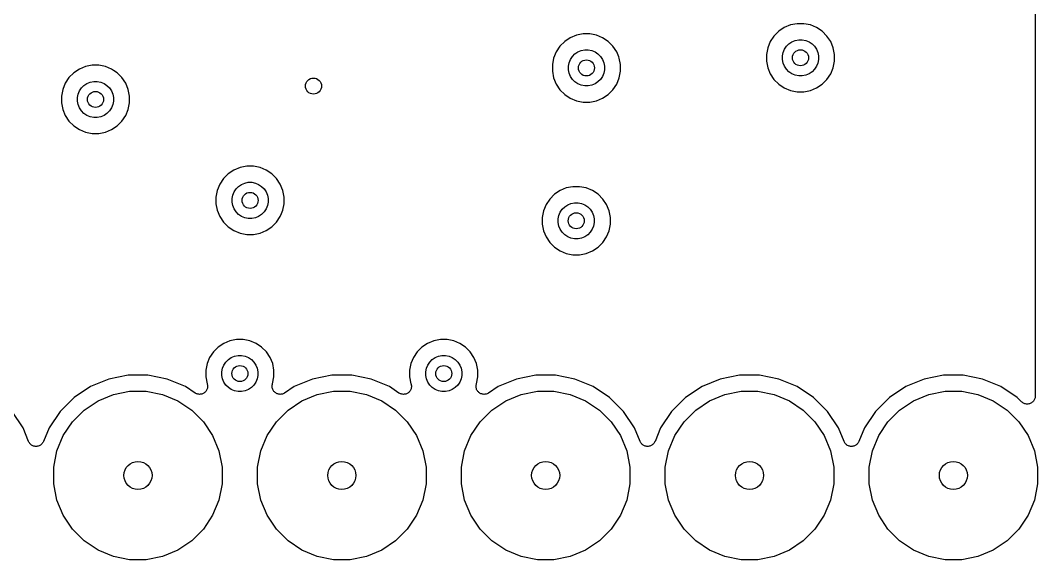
# Model space of a CAD drawing. Extents: x -0.04 to 1.14, y -0.04 to 0.64.
# Drawn here: x 0.6423 to 1.1413, y -0.0413 to 0.2234 of the extents above; entities that cross this region are included whole.
import ezdxf

# ---------------------------------------------------------------- set-up
doc = ezdxf.new("R2010")
doc.units = 0
doc.header["$MEASUREMENT"] = 0
doc.layers.add('BLACK', color=7, linetype='CONTINUOUS')

msp = doc.modelspace()

# ---------------------------------------------------------------- linework, layer by layer
at = {"layer": 'BLACK', "linetype": 'CONTINUOUS'}
for p, q in [((1.14016, 0.49264), (1.14016, 0.03894)), ((1.01707, 0.21983), (1.01433, 0.218)), ((1.02012, 0.22109), (1.01707, 0.21983)), ((1.02335, 0.22173), (1.02012, 0.22109)), ((1.02665, 0.22173), (1.02335, 0.22173)), ((1.02988, 0.22109), (1.02665, 0.22173)), ((1.03293, 0.21983), (1.02988, 0.22109)), ((1.03567, 0.218), (1.03293, 0.21983)), ((0.91207, 0.21483), (0.90933, 0.213)), ((0.91512, 0.21609), (0.91207, 0.21483)), ((0.91835, 0.21673), (0.91512, 0.21609)), ((0.92165, 0.21673), (0.91835, 0.21673)), ((0.92488, 0.21609), (0.92165, 0.21673)), ((0.92793, 0.21483), (0.92488, 0.21609)), ((0.93067, 0.213), (0.92793, 0.21483)), ((1.012, 0.21567), (1.01017, 0.21293)), ((1.01433, 0.218), (1.012, 0.21567)), ((1.038, 0.21567), (1.03567, 0.218)), ((1.03983, 0.21293), (1.038, 0.21567)), ((0.907, 0.21067), (0.90517, 0.20793)), ((0.90933, 0.213), (0.907, 0.21067)), ((0.933, 0.21067), (0.93067, 0.213)), ((0.93483, 0.20793), (0.933, 0.21067)), ((1.00891, 0.20988), (1.00827, 0.20665)), ((1.01017, 0.21293), (1.00891, 0.20988)), ((1.01715, 0.2092), (1.01812, 0.21065)), ((1.01812, 0.21065), (1.01935, 0.21188)), ((1.01935, 0.21188), (1.0208, 0.21285)), ((1.0208, 0.21285), (1.02242, 0.21352)), ((1.02242, 0.21352), (1.02413, 0.21386)), ((1.02413, 0.21386), (1.02587, 0.21386)), ((1.02587, 0.21386), (1.02758, 0.21352)), ((1.02758, 0.21352), (1.0292, 0.21285)), ((1.0292, 0.21285), (1.03065, 0.21188)), ((1.03065, 0.21188), (1.03188, 0.21065)), ((1.03188, 0.21065), (1.03285, 0.2092)), ((1.04109, 0.20988), (1.03983, 0.21293)), ((1.04173, 0.20665), (1.04109, 0.20988)), ((0.90391, 0.20488), (0.90327, 0.20165)), ((0.90517, 0.20793), (0.90391, 0.20488)), ((0.91215, 0.2042), (0.91312, 0.20565)), ((0.91312, 0.20565), (0.91435, 0.20688)), ((0.91435, 0.20688), (0.9158, 0.20785)), ((0.9158, 0.20785), (0.91742, 0.20852)), ((0.91742, 0.20852), (0.91913, 0.20886)), ((0.91913, 0.20886), (0.92087, 0.20886)), ((0.92087, 0.20886), (0.92258, 0.20852)), ((0.92258, 0.20852), (0.9242, 0.20785)), ((0.9242, 0.20785), (0.92565, 0.20688)), ((0.92565, 0.20688), (0.92688, 0.20565)), ((0.92688, 0.20565), (0.92785, 0.2042)), ((0.93582, 0.20553), (0.93483, 0.20793)), ((0.93609, 0.20488), (0.93582, 0.20553)), ((0.93582, 0.20553), (0.93582, 0.20553)), ((0.93673, 0.20165), (0.93609, 0.20488)), ((1.00827, 0.20665), (1.00827, 0.20335)), ((1.01614, 0.20587), (1.01648, 0.20758)), ((1.01614, 0.20413), (1.01614, 0.20587)), ((1.01648, 0.20758), (1.01715, 0.2092)), ((1.03285, 0.2092), (1.03352, 0.20758)), ((1.03352, 0.20758), (1.03386, 0.20587)), ((1.03386, 0.20587), (1.03386, 0.20413)), ((1.04173, 0.20335), (1.04173, 0.20665)), ((0.67428, 0.20065), (0.67124, 0.19939)), ((0.67752, 0.2013), (0.67428, 0.20065)), ((0.68081, 0.2013), (0.67752, 0.2013)), ((0.68405, 0.20065), (0.68081, 0.2013)), ((0.68709, 0.19939), (0.68405, 0.20065)), ((0.90327, 0.20165), (0.90327, 0.19835)), ((0.91114, 0.20087), (0.91148, 0.20258)), ((0.91114, 0.19913), (0.91114, 0.20087)), ((0.91148, 0.20258), (0.91215, 0.2042)), ((0.92785, 0.2042), (0.92852, 0.20258)), ((0.92852, 0.20258), (0.92886, 0.20087)), ((0.92886, 0.20087), (0.92886, 0.19913)), ((0.93673, 0.19835), (0.93673, 0.20165)), ((1.00827, 0.20335), (1.00891, 0.20012)), ((1.00891, 0.20012), (1.01017, 0.19707)), ((1.01648, 0.20242), (1.01614, 0.20413)), ((1.01715, 0.2008), (1.01648, 0.20242)), ((1.01812, 0.19935), (1.01715, 0.2008)), ((1.03285, 0.2008), (1.03188, 0.19935)), ((1.03352, 0.20242), (1.03285, 0.2008)), ((1.03386, 0.20413), (1.03352, 0.20242)), ((1.03983, 0.19707), (1.04109, 0.20012)), ((1.04109, 0.20012), (1.04173, 0.20335)), ((0.66617, 0.19523), (0.66434, 0.19249)), ((0.6685, 0.19756), (0.66617, 0.19523)), ((0.67124, 0.19939), (0.6685, 0.19756)), ((0.68803, 0.19876), (0.68709, 0.19939)), ((0.68983, 0.19756), (0.68803, 0.19876)), ((0.68803, 0.19876), (0.68803, 0.19876)), ((0.69216, 0.19523), (0.68983, 0.19756)), ((0.69399, 0.19249), (0.69216, 0.19523)), ((0.90327, 0.19835), (0.90391, 0.19512)), ((0.90391, 0.19512), (0.90517, 0.19207)), ((0.91148, 0.19742), (0.91114, 0.19913)), ((0.91215, 0.1958), (0.91148, 0.19742)), ((0.91312, 0.19435), (0.91215, 0.1958)), ((0.92785, 0.1958), (0.92688, 0.19435)), ((0.92852, 0.19742), (0.92785, 0.1958)), ((0.92886, 0.19913), (0.92852, 0.19742)), ((0.93483, 0.19207), (0.93609, 0.19512)), ((0.93609, 0.19512), (0.93673, 0.19835)), ((1.01017, 0.19707), (1.012, 0.19433)), ((1.01935, 0.19812), (1.01812, 0.19935)), ((1.0208, 0.19715), (1.01935, 0.19812)), ((1.02242, 0.19648), (1.0208, 0.19715)), ((1.02413, 0.19614), (1.02242, 0.19648)), ((1.02587, 0.19614), (1.02413, 0.19614)), ((1.02758, 0.19648), (1.02587, 0.19614)), ((1.0292, 0.19715), (1.02758, 0.19648)), ((1.03065, 0.19812), (1.0292, 0.19715)), ((1.03188, 0.19935), (1.03065, 0.19812)), ((1.038, 0.19433), (1.03983, 0.19707)), ((0.66434, 0.19249), (0.66307, 0.18944)), ((0.67131, 0.18876), (0.67228, 0.19021)), ((0.67228, 0.19021), (0.67352, 0.19144)), ((0.67352, 0.19144), (0.67497, 0.19241)), ((0.67497, 0.19241), (0.67658, 0.19308)), ((0.67658, 0.19308), (0.67829, 0.19342)), ((0.67829, 0.19342), (0.68004, 0.19342)), ((0.68004, 0.19342), (0.68175, 0.19308)), ((0.68175, 0.19308), (0.68336, 0.19241)), ((0.68336, 0.19241), (0.68481, 0.19144)), ((0.68481, 0.19144), (0.68605, 0.19021)), ((0.68605, 0.19021), (0.68702, 0.18876)), ((0.69525, 0.18944), (0.69399, 0.19249)), ((0.90517, 0.19207), (0.907, 0.18933)), ((0.91435, 0.19312), (0.91312, 0.19435)), ((0.9158, 0.19215), (0.91435, 0.19312)), ((0.91742, 0.19148), (0.9158, 0.19215)), ((0.91913, 0.19114), (0.91742, 0.19148)), ((0.92087, 0.19114), (0.91913, 0.19114)), ((0.92258, 0.19148), (0.92087, 0.19114)), ((0.9242, 0.19215), (0.92258, 0.19148)), ((0.92565, 0.19312), (0.9242, 0.19215)), ((0.92688, 0.19435), (0.92565, 0.19312)), ((0.933, 0.18933), (0.93483, 0.19207)), ((1.012, 0.19433), (1.01433, 0.192)), ((1.01433, 0.192), (1.01707, 0.19017)), ((1.01707, 0.19017), (1.02012, 0.18891)), ((1.02988, 0.18891), (1.03293, 0.19017)), ((1.03293, 0.19017), (1.03567, 0.192)), ((1.03567, 0.192), (1.038, 0.19433)), ((0.66307, 0.18944), (0.66243, 0.18621)), ((0.66243, 0.18621), (0.66243, 0.18291)), ((0.67031, 0.18543), (0.67065, 0.18715)), ((0.67031, 0.18369), (0.67031, 0.18543)), ((0.67065, 0.18715), (0.67131, 0.18876)), ((0.68702, 0.18876), (0.68768, 0.18715)), ((0.68768, 0.18715), (0.68802, 0.18543)), ((0.68802, 0.18543), (0.68802, 0.18369)), ((0.6959, 0.18621), (0.69525, 0.18944)), ((0.6959, 0.18291), (0.6959, 0.18621)), ((0.907, 0.18933), (0.90933, 0.187)), ((0.90933, 0.187), (0.91207, 0.18517)), ((0.91207, 0.18517), (0.91512, 0.18391)), ((0.92488, 0.18391), (0.92793, 0.18517)), ((0.92793, 0.18517), (0.93067, 0.187)), ((0.93067, 0.187), (0.933, 0.18933)), ((1.02012, 0.18891), (1.02335, 0.18827)), ((1.02335, 0.18827), (1.02665, 0.18827)), ((1.02665, 0.18827), (1.02988, 0.18891)), ((0.66243, 0.18291), (0.66307, 0.17968)), ((0.66307, 0.17968), (0.66434, 0.17664)), ((0.67065, 0.18198), (0.67031, 0.18369)), ((0.67131, 0.18037), (0.67065, 0.18198)), ((0.67228, 0.17892), (0.67131, 0.18037)), ((0.68702, 0.18037), (0.68605, 0.17892)), ((0.68768, 0.18198), (0.68702, 0.18037)), ((0.68802, 0.18369), (0.68768, 0.18198)), ((0.69399, 0.17664), (0.69525, 0.17968)), ((0.69525, 0.17968), (0.6959, 0.18291)), ((0.91512, 0.18391), (0.91835, 0.18327)), ((0.91835, 0.18327), (0.92165, 0.18327)), ((0.92165, 0.18327), (0.92488, 0.18391)), ((0.66434, 0.17664), (0.66617, 0.1739)), ((0.67352, 0.17768), (0.67228, 0.17892)), ((0.67497, 0.17671), (0.67352, 0.17768)), ((0.67658, 0.17605), (0.67497, 0.17671)), ((0.67829, 0.17571), (0.67658, 0.17605)), ((0.68004, 0.17571), (0.67829, 0.17571)), ((0.68175, 0.17605), (0.68004, 0.17571)), ((0.68336, 0.17671), (0.68175, 0.17605)), ((0.68481, 0.17768), (0.68336, 0.17671)), ((0.68605, 0.17892), (0.68481, 0.17768)), ((0.69216, 0.1739), (0.69399, 0.17664)), ((0.66617, 0.1739), (0.6685, 0.17157)), ((0.6685, 0.17157), (0.67124, 0.16973)), ((0.67124, 0.16973), (0.67428, 0.16847)), ((0.68405, 0.16847), (0.68709, 0.16973)), ((0.68709, 0.16973), (0.68983, 0.17157)), ((0.68983, 0.17157), (0.69216, 0.1739)), ((0.67428, 0.16847), (0.67752, 0.16783)), ((0.67752, 0.16783), (0.68081, 0.16783)), ((0.68081, 0.16783), (0.68405, 0.16847)), ((0.74707, 0.14983), (0.74433, 0.148)), ((0.75012, 0.15109), (0.74707, 0.14983)), ((0.75335, 0.15173), (0.75012, 0.15109)), ((0.75665, 0.15173), (0.75335, 0.15173)), ((0.75988, 0.15109), (0.75665, 0.15173)), ((0.76293, 0.14983), (0.75988, 0.15109)), ((0.76567, 0.148), (0.76293, 0.14983)), ((0.742, 0.14567), (0.74017, 0.14293)), ((0.74433, 0.148), (0.742, 0.14567)), ((0.768, 0.14567), (0.76567, 0.148)), ((0.76983, 0.14293), (0.768, 0.14567)), ((0.73891, 0.13988), (0.73827, 0.13665)), ((0.74017, 0.14293), (0.73891, 0.13988)), ((0.74715, 0.1392), (0.74812, 0.14065)), ((0.74812, 0.14065), (0.74935, 0.14188)), ((0.74935, 0.14188), (0.7508, 0.14285)), ((0.7508, 0.14285), (0.75242, 0.14352)), ((0.75242, 0.14352), (0.75413, 0.14386)), ((0.75413, 0.14386), (0.75587, 0.14386)), ((0.75587, 0.14386), (0.75758, 0.14352)), ((0.75758, 0.14352), (0.7592, 0.14285)), ((0.7592, 0.14285), (0.76065, 0.14188)), ((0.76065, 0.14188), (0.76188, 0.14065)), ((0.76188, 0.14065), (0.76285, 0.1392)), ((0.77109, 0.13988), (0.76983, 0.14293)), ((0.77173, 0.13665), (0.77109, 0.13988)), ((0.90707, 0.13983), (0.90433, 0.138)), ((0.91012, 0.14109), (0.90707, 0.13983)), ((0.91335, 0.14173), (0.91012, 0.14109)), ((0.91665, 0.14173), (0.91335, 0.14173)), ((0.91988, 0.14109), (0.91665, 0.14173)), ((0.92293, 0.13983), (0.91988, 0.14109)), ((0.92567, 0.138), (0.92293, 0.13983)), ((0.73827, 0.13665), (0.73827, 0.13335)), ((0.74614, 0.13587), (0.74648, 0.13758)), ((0.74614, 0.13413), (0.74614, 0.13587)), ((0.74648, 0.13758), (0.74715, 0.1392)), ((0.76285, 0.1392), (0.76352, 0.13758)), ((0.76352, 0.13758), (0.76386, 0.13587)), ((0.76386, 0.13587), (0.76386, 0.13413)), ((0.77173, 0.13335), (0.77173, 0.13665)), ((0.902, 0.13567), (0.90017, 0.13293)), ((0.90433, 0.138), (0.902, 0.13567)), ((0.928, 0.13567), (0.92567, 0.138)), ((0.92983, 0.13293), (0.928, 0.13567)), ((0.73827, 0.13335), (0.73891, 0.13012)), ((0.73891, 0.13012), (0.74017, 0.12707)), ((0.74648, 0.13242), (0.74614, 0.13413)), ((0.74715, 0.1308), (0.74648, 0.13242)), ((0.74812, 0.12935), (0.74715, 0.1308)), ((0.76285, 0.1308), (0.76188, 0.12935)), ((0.76352, 0.13242), (0.76285, 0.1308)), ((0.76386, 0.13413), (0.76352, 0.13242)), ((0.77044, 0.12854), (0.77109, 0.13012)), ((0.77109, 0.13012), (0.77173, 0.13335)), ((0.89891, 0.12988), (0.89827, 0.12665)), ((0.90017, 0.13293), (0.89891, 0.12988)), ((0.90715, 0.1292), (0.90812, 0.13065)), ((0.90812, 0.13065), (0.90935, 0.13188)), ((0.90935, 0.13188), (0.9108, 0.13285)), ((0.9108, 0.13285), (0.91242, 0.13352)), ((0.91242, 0.13352), (0.91413, 0.13386)), ((0.91413, 0.13386), (0.91587, 0.13386)), ((0.91587, 0.13386), (0.91758, 0.13352)), ((0.91758, 0.13352), (0.9192, 0.13285)), ((0.9192, 0.13285), (0.92065, 0.13188)), ((0.92065, 0.13188), (0.92188, 0.13065)), ((0.92188, 0.13065), (0.92285, 0.1292)), ((0.93109, 0.12988), (0.92983, 0.13293)), ((0.93173, 0.12665), (0.93109, 0.12988)), ((0.74017, 0.12707), (0.742, 0.12433)), ((0.74935, 0.12812), (0.74812, 0.12935)), ((0.7508, 0.12715), (0.74935, 0.12812)), ((0.75242, 0.12648), (0.7508, 0.12715)), ((0.75413, 0.12614), (0.75242, 0.12648)), ((0.75587, 0.12614), (0.75413, 0.12614)), ((0.75758, 0.12648), (0.75587, 0.12614)), ((0.7592, 0.12715), (0.75758, 0.12648)), ((0.76065, 0.12812), (0.7592, 0.12715)), ((0.76188, 0.12935), (0.76065, 0.12812)), ((0.768, 0.12433), (0.76983, 0.12707)), ((0.76983, 0.12707), (0.77044, 0.12854)), ((0.77044, 0.12854), (0.77044, 0.12854)), ((0.89827, 0.12665), (0.89827, 0.12335)), ((0.90614, 0.12587), (0.90648, 0.12758)), ((0.90614, 0.12413), (0.90614, 0.12587)), ((0.90648, 0.12758), (0.90715, 0.1292)), ((0.92285, 0.1292), (0.92352, 0.12758)), ((0.92352, 0.12758), (0.92386, 0.12587)), ((0.92386, 0.12587), (0.92386, 0.12413)), ((0.93173, 0.12335), (0.93173, 0.12665)), ((0.742, 0.12433), (0.74433, 0.122)), ((0.74433, 0.122), (0.74707, 0.12017)), ((0.74707, 0.12017), (0.75012, 0.11891)), ((0.75988, 0.11891), (0.76293, 0.12017)), ((0.76293, 0.12017), (0.76567, 0.122)), ((0.76567, 0.122), (0.768, 0.12433)), ((0.89827, 0.12335), (0.89891, 0.12012)), ((0.89891, 0.12012), (0.90017, 0.11707)), ((0.90648, 0.12242), (0.90614, 0.12413)), ((0.90715, 0.1208), (0.90648, 0.12242)), ((0.90812, 0.11935), (0.90715, 0.1208)), ((0.92285, 0.1208), (0.92188, 0.11935)), ((0.92352, 0.12242), (0.92285, 0.1208)), ((0.92386, 0.12413), (0.92352, 0.12242)), ((0.92983, 0.11707), (0.93109, 0.12012)), ((0.93109, 0.12012), (0.93173, 0.12335)), ((0.75012, 0.11891), (0.75335, 0.11827)), ((0.75335, 0.11827), (0.75665, 0.11827)), ((0.75665, 0.11827), (0.75988, 0.11891)), ((0.90017, 0.11707), (0.902, 0.11433)), ((0.90935, 0.11812), (0.90812, 0.11935)), ((0.9108, 0.11715), (0.90935, 0.11812)), ((0.91242, 0.11648), (0.9108, 0.11715)), ((0.91413, 0.11614), (0.91242, 0.11648)), ((0.91587, 0.11614), (0.91413, 0.11614)), ((0.91758, 0.11648), (0.91587, 0.11614)), ((0.9192, 0.11715), (0.91758, 0.11648)), ((0.92065, 0.11812), (0.9192, 0.11715)), ((0.92188, 0.11935), (0.92065, 0.11812)), ((0.928, 0.11433), (0.92983, 0.11707)), ((0.902, 0.11433), (0.90433, 0.112)), ((0.90433, 0.112), (0.90707, 0.11017)), ((0.90707, 0.11017), (0.91012, 0.10891)), ((0.91988, 0.10891), (0.92293, 0.11017)), ((0.92293, 0.11017), (0.92567, 0.112)), ((0.92567, 0.112), (0.928, 0.11433)), ((0.91012, 0.10891), (0.91335, 0.10827)), ((0.91335, 0.10827), (0.91665, 0.10827)), ((0.91665, 0.10827), (0.91988, 0.10891)), ((0.74512, 0.06609), (0.74207, 0.06483)), ((0.74835, 0.06673), (0.74512, 0.06609)), ((0.75165, 0.06673), (0.74835, 0.06673)), ((0.75488, 0.06609), (0.75165, 0.06673)), ((0.75793, 0.06483), (0.75488, 0.06609)), ((0.84512, 0.06609), (0.84207, 0.06483)), ((0.84835, 0.06673), (0.84512, 0.06609)), ((0.85165, 0.06673), (0.84835, 0.06673)), ((0.85488, 0.06609), (0.85165, 0.06673)), ((0.85793, 0.06483), (0.85488, 0.06609)), ((0.737, 0.06067), (0.73517, 0.05793)), ((0.73933, 0.063), (0.737, 0.06067)), ((0.74207, 0.06483), (0.73933, 0.063)), ((0.76067, 0.063), (0.75793, 0.06483)), ((0.763, 0.06067), (0.76067, 0.063)), ((0.76483, 0.05793), (0.763, 0.06067)), ((0.837, 0.06067), (0.83517, 0.05793)), ((0.83933, 0.063), (0.837, 0.06067)), ((0.84207, 0.06483), (0.83933, 0.063)), ((0.86067, 0.063), (0.85793, 0.06483)), ((0.863, 0.06067), (0.86067, 0.063)), ((0.86483, 0.05793), (0.863, 0.06067)), ((0.73517, 0.05793), (0.73391, 0.05488)), ((0.74215, 0.0542), (0.74312, 0.05565)), ((0.74312, 0.05565), (0.74435, 0.05688)), ((0.74435, 0.05688), (0.7458, 0.05785)), ((0.7458, 0.05785), (0.74742, 0.05852)), ((0.74742, 0.05852), (0.74913, 0.05886)), ((0.74913, 0.05886), (0.75087, 0.05886)), ((0.75087, 0.05886), (0.75258, 0.05852)), ((0.75258, 0.05852), (0.7542, 0.05785)), ((0.7542, 0.05785), (0.75565, 0.05688)), ((0.75565, 0.05688), (0.75688, 0.05565)), ((0.75688, 0.05565), (0.75785, 0.0542)), ((0.76609, 0.05488), (0.76483, 0.05793)), ((0.83517, 0.05793), (0.83391, 0.05488)), ((0.84215, 0.0542), (0.84312, 0.05565)), ((0.84312, 0.05565), (0.84435, 0.05688)), ((0.84435, 0.05688), (0.8458, 0.05785)), ((0.8458, 0.05785), (0.84742, 0.05852)), ((0.84742, 0.05852), (0.84913, 0.05886)), ((0.84913, 0.05886), (0.85087, 0.05886)), ((0.85087, 0.05886), (0.85258, 0.05852)), ((0.85258, 0.05852), (0.8542, 0.05785)), ((0.8542, 0.05785), (0.85565, 0.05688)), ((0.85565, 0.05688), (0.85688, 0.05565)), ((0.85688, 0.05565), (0.85785, 0.0542)), ((0.86609, 0.05488), (0.86483, 0.05793)), ((0.73391, 0.05488), (0.73327, 0.05165)), ((0.73327, 0.05165), (0.73327, 0.04835)), ((0.74114, 0.05087), (0.74148, 0.05258)), ((0.74114, 0.04913), (0.74114, 0.05087)), ((0.74148, 0.05258), (0.74215, 0.0542)), ((0.75785, 0.0542), (0.75852, 0.05258)), ((0.75852, 0.05258), (0.75886, 0.05087)), ((0.75886, 0.05087), (0.75886, 0.04913)), ((0.76673, 0.05165), (0.76609, 0.05488)), ((0.76673, 0.04835), (0.76673, 0.05165)), ((0.83391, 0.05488), (0.83327, 0.05165)), ((0.83327, 0.05165), (0.83327, 0.04835)), ((0.84114, 0.05087), (0.84148, 0.05258)), ((0.84114, 0.04913), (0.84114, 0.05087)), ((0.84148, 0.05258), (0.84215, 0.0542)), ((0.85785, 0.0542), (0.85852, 0.05258)), ((0.85852, 0.05258), (0.85886, 0.05087)), ((0.85886, 0.05087), (0.85886, 0.04913)), ((0.86673, 0.05165), (0.86609, 0.05488)), ((0.86673, 0.04835), (0.86673, 0.05165)), ((0.68564, 0.04732), (0.67669, 0.04361)), ((0.69515, 0.04921), (0.68564, 0.04732)), ((0.70485, 0.04921), (0.69515, 0.04921)), ((0.71435, 0.04732), (0.70485, 0.04921)), ((0.72331, 0.04361), (0.71435, 0.04732)), ((0.73327, 0.04835), (0.73393, 0.04503)), ((0.73393, 0.04503), (0.73399, 0.04481)), ((0.74148, 0.04742), (0.74114, 0.04913)), ((0.74215, 0.0458), (0.74148, 0.04742)), ((0.74312, 0.04435), (0.74215, 0.0458)), ((0.75785, 0.0458), (0.75688, 0.04435)), ((0.75852, 0.04742), (0.75785, 0.0458)), ((0.75886, 0.04913), (0.75852, 0.04742)), ((0.76602, 0.04485), (0.76607, 0.045)), ((0.76607, 0.045), (0.76673, 0.04835)), ((0.78565, 0.04732), (0.77669, 0.04361)), ((0.79515, 0.04921), (0.78565, 0.04732)), ((0.80485, 0.04921), (0.79515, 0.04921)), ((0.81436, 0.04732), (0.80485, 0.04921)), ((0.82331, 0.04361), (0.81436, 0.04732)), ((0.83327, 0.04835), (0.83393, 0.04503)), ((0.83393, 0.04503), (0.83399, 0.04481)), ((0.84148, 0.04742), (0.84114, 0.04913)), ((0.84215, 0.0458), (0.84148, 0.04742)), ((0.84312, 0.04435), (0.84215, 0.0458)), ((0.85785, 0.0458), (0.85688, 0.04435)), ((0.85852, 0.04742), (0.85785, 0.0458)), ((0.85886, 0.04913), (0.85852, 0.04742)), ((0.86602, 0.04485), (0.86607, 0.045)), ((0.86607, 0.045), (0.86673, 0.04835)), ((0.88565, 0.04732), (0.87669, 0.04361)), ((0.89515, 0.04921), (0.88565, 0.04732)), ((0.90485, 0.04921), (0.89515, 0.04921)), ((0.91436, 0.04732), (0.90485, 0.04921)), ((0.92331, 0.04361), (0.91436, 0.04732)), ((0.98564, 0.04732), (0.97669, 0.04361)), ((0.99515, 0.04921), (0.98564, 0.04732)), ((1.00485, 0.04921), (0.99515, 0.04921)), ((1.01435, 0.04732), (1.00485, 0.04921)), ((1.02331, 0.04361), (1.01435, 0.04732)), ((1.08565, 0.04732), (1.07669, 0.04361)), ((1.09515, 0.04921), (1.08565, 0.04732)), ((1.10485, 0.04921), (1.09515, 0.04921)), ((1.11435, 0.04732), (1.10485, 0.04921)), ((1.12331, 0.04361), (1.11435, 0.04732)), ((0.67669, 0.04361), (0.66863, 0.03823)), ((0.68794, 0.03975), (0.69593, 0.04134)), ((0.69593, 0.04134), (0.70407, 0.04134)), ((0.70407, 0.04134), (0.71206, 0.03975)), ((0.72804, 0.04045), (0.72331, 0.04361)), ((0.72838, 0.04027), (0.72804, 0.04045)), ((0.72871, 0.04009), (0.72838, 0.04027)), ((0.72872, 0.04009), (0.72871, 0.04009)), ((0.72871, 0.04009), (0.72871, 0.04009)), ((0.72909, 0.03998), (0.72872, 0.04009)), ((0.72944, 0.03987), (0.72909, 0.03998)), ((0.73133, 0.03997), (0.73098, 0.03986)), ((0.73171, 0.04008), (0.73133, 0.03997)), ((0.73172, 0.04008), (0.73171, 0.04008)), ((0.73171, 0.04008), (0.73171, 0.04008)), ((0.73205, 0.04026), (0.73172, 0.04008)), ((0.73239, 0.04044), (0.73205, 0.04026)), ((0.7324, 0.04044), (0.73239, 0.04044)), ((0.73239, 0.04044), (0.73239, 0.04044)), ((0.73269, 0.04068), (0.7324, 0.04044)), ((0.73299, 0.04092), (0.73269, 0.04068)), ((0.73324, 0.04122), (0.73299, 0.04092)), ((0.73299, 0.04092), (0.73299, 0.04092)), ((0.73299, 0.04092), (0.73299, 0.04092)), ((0.73348, 0.04151), (0.73324, 0.04122)), ((0.73349, 0.04152), (0.73348, 0.04151)), ((0.73348, 0.04151), (0.73348, 0.04151)), ((0.73367, 0.04185), (0.73349, 0.04152)), ((0.73385, 0.04218), (0.73367, 0.04185)), ((0.73396, 0.04255), (0.73385, 0.04219)), ((0.73385, 0.04219), (0.73385, 0.04219)), ((0.73385, 0.04219), (0.73385, 0.04218)), ((0.73408, 0.04291), (0.73396, 0.04255)), ((0.73399, 0.04481), (0.7341, 0.04445)), ((0.73412, 0.04328), (0.73408, 0.04292)), ((0.73408, 0.04292), (0.73408, 0.04292)), ((0.73408, 0.04292), (0.73408, 0.04291)), ((0.7341, 0.04445), (0.7341, 0.04445)), ((0.7341, 0.04445), (0.7341, 0.04444)), ((0.7341, 0.04444), (0.73413, 0.04405)), ((0.73416, 0.04368), (0.73412, 0.04328)), ((0.73413, 0.04405), (0.73416, 0.04369)), ((0.73416, 0.04369), (0.73416, 0.04368)), ((0.73416, 0.04368), (0.73416, 0.04368)), ((0.74435, 0.04312), (0.74312, 0.04435)), ((0.7458, 0.04215), (0.74435, 0.04312)), ((0.74742, 0.04148), (0.7458, 0.04215)), ((0.74913, 0.04114), (0.74742, 0.04148)), ((0.75087, 0.04114), (0.74913, 0.04114)), ((0.75258, 0.04148), (0.75087, 0.04114)), ((0.7542, 0.04215), (0.75258, 0.04148)), ((0.75565, 0.04312), (0.7542, 0.04215)), ((0.75688, 0.04435), (0.75565, 0.04312)), ((0.76584, 0.04374), (0.76587, 0.04411)), ((0.76584, 0.04373), (0.76584, 0.04374)), ((0.76584, 0.04374), (0.76584, 0.04374)), ((0.76587, 0.04336), (0.76584, 0.04373)), ((0.76587, 0.04411), (0.76591, 0.0445)), ((0.76591, 0.04298), (0.76587, 0.04336)), ((0.76591, 0.0445), (0.76592, 0.04451)), ((0.76591, 0.0445), (0.76591, 0.0445)), ((0.76591, 0.04297), (0.76591, 0.04298)), ((0.76602, 0.04261), (0.76591, 0.04297)), ((0.76591, 0.04297), (0.76591, 0.04297)), ((0.76592, 0.04451), (0.76602, 0.04485)), ((0.76613, 0.04224), (0.76602, 0.04261)), ((0.76613, 0.04223), (0.76613, 0.04224)), ((0.76613, 0.04224), (0.76613, 0.04224)), ((0.7663, 0.0419), (0.76613, 0.04223)), ((0.76648, 0.04156), (0.7663, 0.0419)), ((0.76649, 0.04156), (0.76648, 0.04156)), ((0.76649, 0.04155), (0.76649, 0.04156)), ((0.76673, 0.04126), (0.76649, 0.04155)), ((0.76697, 0.04096), (0.76673, 0.04126)), ((0.76727, 0.04071), (0.76697, 0.04096)), ((0.76697, 0.04096), (0.76697, 0.04096)), ((0.76697, 0.04096), (0.76697, 0.04096)), ((0.76756, 0.04047), (0.76727, 0.04071)), ((0.76757, 0.04047), (0.76756, 0.04047)), ((0.76756, 0.04047), (0.76756, 0.04047)), ((0.76791, 0.04028), (0.76757, 0.04047)), ((0.76823, 0.0401), (0.76791, 0.04028)), ((0.76824, 0.0401), (0.76823, 0.0401)), ((0.76862, 0.03998), (0.76824, 0.0401)), ((0.76824, 0.0401), (0.76824, 0.0401)), ((0.76897, 0.03987), (0.76862, 0.03998)), ((0.77085, 0.03996), (0.7705, 0.03986)), ((0.77123, 0.04007), (0.77085, 0.03996)), ((0.77124, 0.04007), (0.77123, 0.04007)), ((0.77157, 0.04024), (0.77124, 0.04007)), ((0.77124, 0.04007), (0.77124, 0.04007)), ((0.77192, 0.04042), (0.77157, 0.04024)), ((0.77196, 0.04045), (0.77192, 0.04043)), ((0.77192, 0.04043), (0.77192, 0.04043)), ((0.77192, 0.04043), (0.77192, 0.04043)), ((0.77192, 0.04043), (0.77192, 0.04042)), ((0.77669, 0.04361), (0.77196, 0.04045)), ((0.78794, 0.03975), (0.79593, 0.04134)), ((0.79593, 0.04134), (0.80407, 0.04134)), ((0.80407, 0.04134), (0.81206, 0.03975)), ((0.82804, 0.04045), (0.82331, 0.04361)), ((0.82838, 0.04027), (0.82804, 0.04045)), ((0.82871, 0.04009), (0.82838, 0.04027)), ((0.82872, 0.04009), (0.82871, 0.04009)), ((0.82871, 0.04009), (0.82871, 0.04009)), ((0.82909, 0.03998), (0.82872, 0.04009)), ((0.82944, 0.03987), (0.82909, 0.03998)), ((0.83133, 0.03997), (0.83098, 0.03986)), ((0.83171, 0.04008), (0.83133, 0.03997)), ((0.83172, 0.04008), (0.83171, 0.04008)), ((0.83171, 0.04008), (0.83171, 0.04008)), ((0.83205, 0.04026), (0.83172, 0.04008)), ((0.83239, 0.04044), (0.83205, 0.04026)), ((0.8324, 0.04044), (0.83239, 0.04044)), ((0.83239, 0.04044), (0.83239, 0.04044)), ((0.83269, 0.04068), (0.8324, 0.04044)), ((0.83299, 0.04092), (0.83269, 0.04068)), ((0.83324, 0.04122), (0.83299, 0.04092)), ((0.83299, 0.04092), (0.83299, 0.04092)), ((0.83299, 0.04092), (0.83299, 0.04092)), ((0.83348, 0.04151), (0.83324, 0.04122)), ((0.83349, 0.04152), (0.83348, 0.04151)), ((0.83348, 0.04151), (0.83348, 0.04151)), ((0.83367, 0.04185), (0.83349, 0.04152)), ((0.83385, 0.04218), (0.83367, 0.04185)), ((0.83396, 0.04255), (0.83385, 0.04219)), ((0.83385, 0.04219), (0.83385, 0.04219)), ((0.83385, 0.04219), (0.83385, 0.04218)), ((0.83408, 0.04291), (0.83396, 0.04255)), ((0.83399, 0.04481), (0.8341, 0.04445)), ((0.83412, 0.04328), (0.83408, 0.04292)), ((0.83408, 0.04292), (0.83408, 0.04292)), ((0.83408, 0.04292), (0.83408, 0.04291)), ((0.8341, 0.04445), (0.8341, 0.04445)), ((0.8341, 0.04445), (0.8341, 0.04444)), ((0.8341, 0.04444), (0.83413, 0.04405)), ((0.83416, 0.04368), (0.83412, 0.04328)), ((0.83413, 0.04405), (0.83416, 0.04369)), ((0.83416, 0.04369), (0.83416, 0.04368)), ((0.83416, 0.04368), (0.83416, 0.04368)), ((0.84435, 0.04312), (0.84312, 0.04435)), ((0.8458, 0.04215), (0.84435, 0.04312)), ((0.84742, 0.04148), (0.8458, 0.04215)), ((0.84913, 0.04114), (0.84742, 0.04148)), ((0.85087, 0.04114), (0.84913, 0.04114)), ((0.85258, 0.04148), (0.85087, 0.04114)), ((0.8542, 0.04215), (0.85258, 0.04148)), ((0.85565, 0.04312), (0.8542, 0.04215)), ((0.85688, 0.04435), (0.85565, 0.04312)), ((0.86584, 0.04374), (0.86587, 0.04411)), ((0.86584, 0.04373), (0.86584, 0.04374)), ((0.86584, 0.04374), (0.86584, 0.04374)), ((0.86587, 0.04336), (0.86584, 0.04373)), ((0.86587, 0.04411), (0.86591, 0.0445)), ((0.86591, 0.04298), (0.86587, 0.04336)), ((0.86591, 0.04451), (0.86602, 0.04485)), ((0.86591, 0.0445), (0.86591, 0.04451)), ((0.86591, 0.0445), (0.86591, 0.0445)), ((0.86591, 0.04297), (0.86591, 0.04298)), ((0.86602, 0.04261), (0.86591, 0.04297)), ((0.86591, 0.04297), (0.86591, 0.04297)), ((0.86613, 0.04224), (0.86602, 0.04261)), ((0.86613, 0.04223), (0.86613, 0.04224)), ((0.86613, 0.04224), (0.86613, 0.04224)), ((0.8663, 0.0419), (0.86613, 0.04223)), ((0.86648, 0.04156), (0.8663, 0.0419)), ((0.86649, 0.04156), (0.86648, 0.04156)), ((0.86649, 0.04155), (0.86649, 0.04156)), ((0.86673, 0.04126), (0.86649, 0.04155)), ((0.86697, 0.04096), (0.86673, 0.04126)), ((0.86698, 0.04096), (0.86697, 0.04096)), ((0.86697, 0.04096), (0.86697, 0.04096)), ((0.86727, 0.04071), (0.86698, 0.04096)), ((0.86756, 0.04047), (0.86727, 0.04071)), ((0.86757, 0.04047), (0.86756, 0.04047)), ((0.86756, 0.04047), (0.86756, 0.04047)), ((0.86791, 0.04028), (0.86757, 0.04047)), ((0.86823, 0.0401), (0.86791, 0.04028)), ((0.86824, 0.0401), (0.86823, 0.0401)), ((0.86862, 0.03998), (0.86824, 0.0401)), ((0.86824, 0.0401), (0.86824, 0.0401)), ((0.86896, 0.03987), (0.86862, 0.03998)), ((0.87085, 0.03996), (0.8705, 0.03986)), ((0.87123, 0.04007), (0.87085, 0.03996)), ((0.87124, 0.04007), (0.87123, 0.04007)), ((0.87157, 0.04024), (0.87124, 0.04007)), ((0.87124, 0.04007), (0.87124, 0.04007)), ((0.87191, 0.04042), (0.87157, 0.04024)), ((0.87192, 0.04043), (0.87191, 0.04042)), ((0.87196, 0.04045), (0.87192, 0.04043)), ((0.87192, 0.04043), (0.87192, 0.04043)), ((0.87192, 0.04043), (0.87192, 0.04043)), ((0.87669, 0.04361), (0.87196, 0.04045)), ((0.88794, 0.03975), (0.89593, 0.04134)), ((0.89593, 0.04134), (0.90407, 0.04134)), ((0.90407, 0.04134), (0.91206, 0.03975)), ((0.93137, 0.03823), (0.92331, 0.04361)), ((0.97669, 0.04361), (0.96863, 0.03823)), ((0.98794, 0.03975), (0.99593, 0.04134)), ((0.99593, 0.04134), (1.00407, 0.04134)), ((1.00407, 0.04134), (1.01206, 0.03975)), ((1.03137, 0.03823), (1.02331, 0.04361)), ((1.07669, 0.04361), (1.06863, 0.03823)), ((1.08794, 0.03975), (1.09593, 0.04134)), ((1.09593, 0.04134), (1.10407, 0.04134)), ((1.10407, 0.04134), (1.11206, 0.03975)), ((1.13137, 0.03823), (1.12331, 0.04361)), ((0.66863, 0.03823), (0.66177, 0.03137)), ((0.67365, 0.03211), (0.68042, 0.03663)), ((0.68042, 0.03663), (0.68794, 0.03975)), ((0.71206, 0.03975), (0.71958, 0.03663)), ((0.71958, 0.03663), (0.72635, 0.03211)), ((0.72945, 0.03987), (0.72944, 0.03987)), ((0.72983, 0.03983), (0.72945, 0.03987)), ((0.72945, 0.03987), (0.72945, 0.03987)), ((0.73021, 0.03979), (0.72983, 0.03983)), ((0.73022, 0.03979), (0.73021, 0.03979)), ((0.73021, 0.03979), (0.73021, 0.03979)), ((0.73058, 0.03982), (0.73022, 0.03979)), ((0.73097, 0.03986), (0.73058, 0.03982)), ((0.73098, 0.03986), (0.73097, 0.03986)), ((0.73098, 0.03986), (0.73098, 0.03986)), ((0.76936, 0.03983), (0.76897, 0.03987)), ((0.76897, 0.03987), (0.76897, 0.03987)), ((0.76897, 0.03987), (0.76897, 0.03987)), ((0.76973, 0.03979), (0.76936, 0.03983)), ((0.76974, 0.03979), (0.76973, 0.03979)), ((0.76973, 0.03979), (0.76973, 0.03979)), ((0.77011, 0.03982), (0.76974, 0.03979)), ((0.77049, 0.03986), (0.77011, 0.03982)), ((0.7705, 0.03986), (0.77049, 0.03986)), ((0.7705, 0.03986), (0.7705, 0.03986)), ((0.77365, 0.03211), (0.78042, 0.03663)), ((0.78042, 0.03663), (0.78794, 0.03975)), ((0.81206, 0.03975), (0.81958, 0.03663)), ((0.81958, 0.03663), (0.82635, 0.03211)), ((0.82945, 0.03987), (0.82944, 0.03987)), ((0.82983, 0.03983), (0.82945, 0.03987)), ((0.82945, 0.03987), (0.82945, 0.03987)), ((0.83021, 0.03979), (0.82983, 0.03983)), ((0.83022, 0.03979), (0.83021, 0.03979)), ((0.83021, 0.03979), (0.83021, 0.03979)), ((0.83058, 0.03982), (0.83022, 0.03979)), ((0.83097, 0.03986), (0.83058, 0.03982)), ((0.83098, 0.03986), (0.83097, 0.03986)), ((0.83098, 0.03986), (0.83098, 0.03986)), ((0.86897, 0.03987), (0.86896, 0.03987)), ((0.86898, 0.03987), (0.86897, 0.03987)), ((0.86936, 0.03983), (0.86898, 0.03987)), ((0.86973, 0.03979), (0.86936, 0.03983)), ((0.86974, 0.03979), (0.86973, 0.03979)), ((0.86973, 0.03979), (0.86973, 0.03979)), ((0.87011, 0.03982), (0.86974, 0.03979)), ((0.87049, 0.03986), (0.87011, 0.03982)), ((0.8705, 0.03986), (0.87049, 0.03986)), ((0.8705, 0.03986), (0.8705, 0.03986)), ((0.87365, 0.03211), (0.88042, 0.03663)), ((0.88042, 0.03663), (0.88794, 0.03975)), ((0.91206, 0.03975), (0.91958, 0.03663)), ((0.91958, 0.03663), (0.92635, 0.03211)), ((0.93823, 0.03137), (0.93137, 0.03823)), ((0.96863, 0.03823), (0.96177, 0.03137)), ((0.97365, 0.03211), (0.98042, 0.03663)), ((0.98042, 0.03663), (0.98794, 0.03975)), ((1.01206, 0.03975), (1.01958, 0.03663)), ((1.01958, 0.03663), (1.02635, 0.03211)), ((1.03823, 0.03137), (1.03137, 0.03823)), ((1.06863, 0.03823), (1.06177, 0.03137)), ((1.07365, 0.03211), (1.08042, 0.03663)), ((1.08042, 0.03663), (1.08794, 0.03975)), ((1.11206, 0.03975), (1.11958, 0.03663)), ((1.11958, 0.03663), (1.12635, 0.03211)), ((1.13344, 0.03616), (1.13137, 0.03823)), ((1.13373, 0.03592), (1.13344, 0.03616)), ((1.13402, 0.03568), (1.13373, 0.03592)), ((1.13403, 0.03568), (1.13402, 0.03568)), ((1.13403, 0.03567), (1.13403, 0.03568)), ((1.13436, 0.03549), (1.13403, 0.03567)), ((1.13469, 0.03531), (1.13436, 0.03549)), ((1.1347, 0.03531), (1.13469, 0.03531)), ((1.13471, 0.03531), (1.1347, 0.03531)), ((1.13507, 0.0352), (1.13471, 0.03531)), ((1.13543, 0.03509), (1.13507, 0.0352)), ((1.13544, 0.03509), (1.13543, 0.03509)), ((1.13544, 0.03508), (1.13544, 0.03509)), ((1.13581, 0.03505), (1.13544, 0.03508)), ((1.13619, 0.03501), (1.13581, 0.03505)), ((1.1362, 0.03501), (1.13619, 0.03501)), ((1.13621, 0.03501), (1.1362, 0.03501)), ((1.13658, 0.03504), (1.13621, 0.03501)), ((1.13696, 0.03508), (1.13658, 0.03504)), ((1.13697, 0.03508), (1.13696, 0.03508)), ((1.13696, 0.03508), (1.13696, 0.03508)), ((1.13733, 0.03519), (1.13697, 0.03508)), ((1.1377, 0.03529), (1.13733, 0.03519)), ((1.13771, 0.0353), (1.1377, 0.0353)), ((1.1377, 0.0353), (1.1377, 0.03529)), ((1.13805, 0.03548), (1.13771, 0.0353)), ((1.13838, 0.03565), (1.13805, 0.03548)), ((1.13839, 0.03566), (1.13838, 0.03565)), ((1.13838, 0.03565), (1.13838, 0.03565)), ((1.13869, 0.0359), (1.13839, 0.03566)), ((1.13898, 0.03613), (1.13869, 0.0359)), ((1.13923, 0.03644), (1.13898, 0.03614)), ((1.13898, 0.03614), (1.13898, 0.03614)), ((1.13898, 0.03614), (1.13898, 0.03613)), ((1.13947, 0.03672), (1.13923, 0.03644)), ((1.13948, 0.03673), (1.13947, 0.03673)), ((1.13947, 0.03673), (1.13947, 0.03672)), ((1.13966, 0.03706), (1.13948, 0.03673)), ((1.13984, 0.03739), (1.13966, 0.03706)), ((1.13995, 0.03776), (1.13984, 0.03741)), ((1.13984, 0.03741), (1.13984, 0.0374)), ((1.13984, 0.0374), (1.13984, 0.03739)), ((1.14007, 0.03813), (1.13995, 0.03776)), ((1.14011, 0.03851), (1.14007, 0.03814)), ((1.14007, 0.03814), (1.14007, 0.03813)), ((1.14007, 0.03813), (1.14007, 0.03813)), ((1.14016, 0.03889), (1.14011, 0.03851)), ((1.14016, 0.03894), (1.14016, 0.0389)), ((1.14016, 0.0389), (1.14016, 0.0389)), ((1.14016, 0.0389), (1.14016, 0.0389)), ((1.14016, 0.0389), (1.14016, 0.03889)), ((0.64361, 0.02331), (0.63823, 0.03137)), ((0.66177, 0.03137), (0.65639, 0.02331)), ((0.66789, 0.02635), (0.67365, 0.03211)), ((0.72635, 0.03211), (0.73211, 0.02635)), ((0.76789, 0.02635), (0.77365, 0.03211)), ((0.82635, 0.03211), (0.83211, 0.02635)), ((0.86789, 0.02635), (0.87365, 0.03211)), ((0.92635, 0.03211), (0.93211, 0.02635)), ((0.94361, 0.02331), (0.93823, 0.03137)), ((0.96177, 0.03137), (0.95639, 0.02331)), ((0.96789, 0.02635), (0.97365, 0.03211)), ((1.02635, 0.03211), (1.03211, 0.02635)), ((1.04361, 0.02331), (1.03823, 0.03137)), ((1.06177, 0.03137), (1.05639, 0.02331)), ((1.06789, 0.02635), (1.07365, 0.03211)), ((1.12635, 0.03211), (1.13211, 0.02635)), ((0.66337, 0.01958), (0.66789, 0.02635)), ((0.73211, 0.02635), (0.73663, 0.01958)), ((0.76337, 0.01958), (0.76789, 0.02635)), ((0.83211, 0.02635), (0.83663, 0.01958)), ((0.86337, 0.01958), (0.86789, 0.02635)), ((0.93211, 0.02635), (0.93663, 0.01958)), ((0.96337, 0.01958), (0.96789, 0.02635)), ((1.03211, 0.02635), (1.03663, 0.01958)), ((1.06337, 0.01958), (1.06789, 0.02635)), ((1.13211, 0.02635), (1.13663, 0.01958)), ((0.64636, 0.01667), (0.64361, 0.02331)), ((0.65639, 0.02331), (0.65364, 0.01667)), ((0.94636, 0.01667), (0.94361, 0.02331)), ((0.95639, 0.02331), (0.95364, 0.01667)), ((1.04636, 0.01667), (1.04361, 0.02331)), ((1.05639, 0.02331), (1.05364, 0.01667)), ((0.64654, 0.01633), (0.64636, 0.01667)), ((0.64672, 0.016), (0.64654, 0.01633)), ((0.64672, 0.01599), (0.64672, 0.016)), ((0.64672, 0.016), (0.64672, 0.016)), ((0.64697, 0.0157), (0.64672, 0.01599)), ((0.6472, 0.01541), (0.64697, 0.0157)), ((0.64721, 0.0154), (0.6472, 0.01541)), ((0.6475, 0.01516), (0.64721, 0.0154)), ((0.64721, 0.0154), (0.64721, 0.0154)), ((0.64779, 0.01492), (0.6475, 0.01516)), ((0.65245, 0.01512), (0.65216, 0.01489)), ((0.65275, 0.01536), (0.65245, 0.01512)), ((0.65276, 0.01537), (0.65275, 0.01536)), ((0.65275, 0.01536), (0.65275, 0.01536)), ((0.65299, 0.01565), (0.65276, 0.01537)), ((0.65324, 0.01595), (0.65299, 0.01565)), ((0.65325, 0.01595), (0.65324, 0.01595)), ((0.65343, 0.01628), (0.65325, 0.01596)), ((0.65325, 0.01596), (0.65325, 0.01595)), ((0.65362, 0.01662), (0.65343, 0.01628)), ((0.65364, 0.01667), (0.65362, 0.01663)), ((0.65362, 0.01663), (0.65362, 0.01663)), ((0.65362, 0.01663), (0.65362, 0.01663)), ((0.65362, 0.01663), (0.65362, 0.01662)), ((0.66025, 0.01206), (0.66337, 0.01958)), ((0.73663, 0.01958), (0.73975, 0.01206)), ((0.76025, 0.01206), (0.76337, 0.01958)), ((0.83663, 0.01958), (0.83975, 0.01206)), ((0.86025, 0.01206), (0.86337, 0.01958)), ((0.93663, 0.01958), (0.93975, 0.01206)), ((0.94654, 0.01633), (0.94636, 0.01667)), ((0.94672, 0.016), (0.94654, 0.01633)), ((0.94673, 0.01599), (0.94672, 0.016)), ((0.94672, 0.016), (0.94672, 0.016)), ((0.94697, 0.0157), (0.94673, 0.01599)), ((0.9472, 0.01541), (0.94697, 0.0157)), ((0.94721, 0.0154), (0.9472, 0.01541)), ((0.9475, 0.01516), (0.94721, 0.0154)), ((0.94721, 0.0154), (0.94721, 0.0154)), ((0.94779, 0.01492), (0.9475, 0.01516)), ((0.95245, 0.01512), (0.95216, 0.01489)), ((0.95275, 0.01536), (0.95245, 0.01512)), ((0.95276, 0.01537), (0.95275, 0.01536)), ((0.95275, 0.01536), (0.95275, 0.01536)), ((0.95299, 0.01565), (0.95276, 0.01537)), ((0.95325, 0.01595), (0.95299, 0.01565)), ((0.95343, 0.01628), (0.95325, 0.01596)), ((0.95325, 0.01596), (0.95325, 0.01595)), ((0.95325, 0.01595), (0.95325, 0.01595)), ((0.95362, 0.01662), (0.95343, 0.01628)), ((0.95364, 0.01667), (0.95362, 0.01663)), ((0.95362, 0.01663), (0.95362, 0.01663)), ((0.95362, 0.01663), (0.95362, 0.01663)), ((0.95362, 0.01663), (0.95362, 0.01662)), ((0.96025, 0.01206), (0.96337, 0.01958)), ((1.03663, 0.01958), (1.03975, 0.01206)), ((1.04654, 0.01633), (1.04636, 0.01667)), ((1.04672, 0.016), (1.04654, 0.01633)), ((1.04672, 0.01599), (1.04672, 0.016)), ((1.04672, 0.016), (1.04672, 0.016)), ((1.04697, 0.0157), (1.04672, 0.01599)), ((1.0472, 0.01541), (1.04697, 0.0157)), ((1.04721, 0.0154), (1.0472, 0.01541)), ((1.0475, 0.01516), (1.04721, 0.0154)), ((1.04721, 0.0154), (1.04721, 0.0154)), ((1.04779, 0.01492), (1.0475, 0.01516)), ((1.05245, 0.01512), (1.05216, 0.01489)), ((1.05275, 0.01536), (1.05245, 0.01512)), ((1.05276, 0.01537), (1.05275, 0.01536)), ((1.05275, 0.01536), (1.05275, 0.01536)), ((1.05299, 0.01565), (1.05276, 0.01537)), ((1.05324, 0.01595), (1.05299, 0.01565)), ((1.05325, 0.01595), (1.05324, 0.01595)), ((1.05343, 0.01628), (1.05325, 0.01596)), ((1.05325, 0.01596), (1.05325, 0.01595)), ((1.05362, 0.01662), (1.05343, 0.01628)), ((1.05364, 0.01667), (1.05362, 0.01663)), ((1.05362, 0.01663), (1.05362, 0.01663)), ((1.05362, 0.01663), (1.05362, 0.01663)), ((1.05362, 0.01663), (1.05362, 0.01662)), ((1.06025, 0.01206), (1.06337, 0.01958)), ((1.13663, 0.01958), (1.13975, 0.01206)), ((0.6478, 0.01491), (0.64779, 0.01492)), ((0.64813, 0.01473), (0.6478, 0.01491)), ((0.6478, 0.01491), (0.6478, 0.01491)), ((0.64847, 0.01455), (0.64813, 0.01473)), ((0.64848, 0.01455), (0.64847, 0.01455)), ((0.64848, 0.01454), (0.64848, 0.01455)), ((0.64883, 0.01444), (0.64848, 0.01454)), ((0.6492, 0.01432), (0.64883, 0.01444)), ((0.64921, 0.01432), (0.6492, 0.01432)), ((0.64959, 0.01428), (0.64921, 0.01432)), ((0.64921, 0.01432), (0.64921, 0.01432)), ((0.64997, 0.01424), (0.64959, 0.01428)), ((0.64998, 0.01424), (0.64997, 0.01424)), ((0.64997, 0.01424), (0.64997, 0.01424)), ((0.65036, 0.01427), (0.64998, 0.01424)), ((0.65073, 0.01431), (0.65036, 0.01427)), ((0.65074, 0.01431), (0.65073, 0.01431)), ((0.65111, 0.01442), (0.65074, 0.01431)), ((0.65074, 0.01431), (0.65074, 0.01431)), ((0.65147, 0.01452), (0.65111, 0.01442)), ((0.65148, 0.01453), (0.65147, 0.01453)), ((0.65147, 0.01453), (0.65147, 0.01452)), ((0.65182, 0.01471), (0.65148, 0.01453)), ((0.65215, 0.01488), (0.65182, 0.01471)), ((0.65216, 0.01488), (0.65215, 0.01488)), ((0.65216, 0.01489), (0.65216, 0.01488)), ((0.65866, 0.00407), (0.66025, 0.01206)), ((0.73975, 0.01206), (0.74134, 0.00407)), ((0.75866, 0.00407), (0.76025, 0.01206)), ((0.83975, 0.01206), (0.84134, 0.00407)), ((0.85866, 0.00407), (0.86025, 0.01206)), ((0.93975, 0.01206), (0.94134, 0.00407)), ((0.9478, 0.01491), (0.94779, 0.01492)), ((0.94813, 0.01473), (0.9478, 0.01491)), ((0.9478, 0.01491), (0.9478, 0.01491)), ((0.94847, 0.01455), (0.94813, 0.01473)), ((0.94848, 0.01454), (0.94847, 0.01455)), ((0.94847, 0.01455), (0.94847, 0.01455)), ((0.94883, 0.01444), (0.94848, 0.01454)), ((0.9492, 0.01432), (0.94883, 0.01444)), ((0.94921, 0.01432), (0.9492, 0.01432)), ((0.94922, 0.01432), (0.94921, 0.01432)), ((0.94959, 0.01428), (0.94922, 0.01432)), ((0.94997, 0.01424), (0.94959, 0.01428)), ((0.94998, 0.01424), (0.94997, 0.01424)), ((0.94997, 0.01424), (0.94997, 0.01424)), ((0.95035, 0.01427), (0.94998, 0.01424)), ((0.95073, 0.01431), (0.95035, 0.01427)), ((0.95074, 0.01431), (0.95073, 0.01431)), ((0.95112, 0.01442), (0.95074, 0.01431)), ((0.95074, 0.01431), (0.95074, 0.01431)), ((0.95147, 0.01452), (0.95112, 0.01442)), ((0.95148, 0.01453), (0.95147, 0.01453)), ((0.95147, 0.01453), (0.95147, 0.01452)), ((0.95182, 0.01471), (0.95148, 0.01453)), ((0.95215, 0.01488), (0.95182, 0.01471)), ((0.95216, 0.01489), (0.95215, 0.01488)), ((0.95215, 0.01488), (0.95215, 0.01488)), ((0.95866, 0.00407), (0.96025, 0.01206)), ((1.03975, 0.01206), (1.04134, 0.00407)), ((1.0478, 0.01491), (1.04779, 0.01492)), ((1.04813, 0.01473), (1.0478, 0.01491)), ((1.0478, 0.01491), (1.0478, 0.01491)), ((1.04847, 0.01455), (1.04813, 0.01473)), ((1.04848, 0.01454), (1.04847, 0.01455)), ((1.04847, 0.01455), (1.04847, 0.01455)), ((1.04883, 0.01444), (1.04848, 0.01454)), ((1.0492, 0.01432), (1.04883, 0.01444)), ((1.04921, 0.01432), (1.0492, 0.01432)), ((1.04922, 0.01432), (1.04921, 0.01432)), ((1.04959, 0.01428), (1.04922, 0.01432)), ((1.04997, 0.01424), (1.04959, 0.01428)), ((1.04998, 0.01424), (1.04997, 0.01424)), ((1.04997, 0.01424), (1.04997, 0.01424)), ((1.05035, 0.01427), (1.04998, 0.01424)), ((1.05073, 0.01431), (1.05035, 0.01427)), ((1.05074, 0.01431), (1.05073, 0.01431)), ((1.05111, 0.01442), (1.05074, 0.01431)), ((1.05074, 0.01431), (1.05074, 0.01431)), ((1.05147, 0.01452), (1.05111, 0.01442)), ((1.05148, 0.01453), (1.05147, 0.01453)), ((1.05147, 0.01453), (1.05147, 0.01452)), ((1.05182, 0.01471), (1.05148, 0.01453)), ((1.05215, 0.01488), (1.05182, 0.01471)), ((1.05216, 0.01488), (1.05215, 0.01488)), ((1.05216, 0.01489), (1.05216, 0.01488)), ((1.05866, 0.00407), (1.06025, 0.01206)), ((1.13975, 0.01206), (1.14134, 0.00407)), ((0.65866, -0.00407), (0.65866, 0.00407)), ((0.74134, 0.00407), (0.74134, -0.00407)), ((0.75866, -0.00407), (0.75866, 0.00407)), ((0.84134, 0.00407), (0.84134, -0.00407)), ((0.85866, -0.00407), (0.85866, 0.00407)), ((0.94134, 0.00407), (0.94134, -0.00407)), ((0.95866, -0.00407), (0.95866, 0.00407)), ((1.04134, 0.00407), (1.04134, -0.00407)), ((1.05866, -0.00407), (1.05866, 0.00407)), ((1.14134, 0.00407), (1.14134, -0.00407)), ((0.66025, -0.01206), (0.65866, -0.00407)), ((0.74134, -0.00407), (0.73975, -0.01206)), ((0.76025, -0.01206), (0.75866, -0.00407)), ((0.84134, -0.00407), (0.83975, -0.01206)), ((0.86025, -0.01206), (0.85866, -0.00407)), ((0.94134, -0.00407), (0.93975, -0.01206)), ((0.96025, -0.01206), (0.95866, -0.00407)), ((1.04134, -0.00407), (1.03975, -0.01206)), ((1.06025, -0.01206), (1.05866, -0.00407)), ((1.14134, -0.00407), (1.13975, -0.01206)), ((0.66337, -0.01958), (0.66025, -0.01206)), ((0.73975, -0.01206), (0.73663, -0.01958)), ((0.76337, -0.01958), (0.76025, -0.01206)), ((0.83975, -0.01206), (0.83663, -0.01958)), ((0.86337, -0.01958), (0.86025, -0.01206)), ((0.93975, -0.01206), (0.93663, -0.01958)), ((0.96337, -0.01958), (0.96025, -0.01206)), ((1.03975, -0.01206), (1.03663, -0.01958)), ((1.06337, -0.01958), (1.06025, -0.01206)), ((1.13975, -0.01206), (1.13663, -0.01958)), ((0.66789, -0.02635), (0.66337, -0.01958)), ((0.73663, -0.01958), (0.73211, -0.02635)), ((0.76789, -0.02635), (0.76337, -0.01958)), ((0.83663, -0.01958), (0.83211, -0.02635)), ((0.86789, -0.02635), (0.86337, -0.01958)), ((0.93663, -0.01958), (0.93211, -0.02635)), ((0.96789, -0.02635), (0.96337, -0.01958)), ((1.03663, -0.01958), (1.03211, -0.02635)), ((1.06789, -0.02635), (1.06337, -0.01958)), ((1.13663, -0.01958), (1.13211, -0.02635)), ((0.67365, -0.03211), (0.66789, -0.02635)), ((0.73211, -0.02635), (0.72635, -0.03211)), ((0.77365, -0.03211), (0.76789, -0.02635)), ((0.83211, -0.02635), (0.82635, -0.03211)), ((0.87365, -0.03211), (0.86789, -0.02635)), ((0.93211, -0.02635), (0.92635, -0.03211)), ((0.97365, -0.03211), (0.96789, -0.02635)), ((1.03211, -0.02635), (1.02635, -0.03211)), ((1.07365, -0.03211), (1.06789, -0.02635)), ((1.13211, -0.02635), (1.12635, -0.03211)), ((0.68042, -0.03663), (0.67365, -0.03211)), ((0.72635, -0.03211), (0.71958, -0.03663)), ((0.78042, -0.03663), (0.77365, -0.03211)), ((0.82635, -0.03211), (0.81958, -0.03663)), ((0.88042, -0.03663), (0.87365, -0.03211)), ((0.92635, -0.03211), (0.91958, -0.03663)), ((0.98042, -0.03663), (0.97365, -0.03211)), ((1.02635, -0.03211), (1.01958, -0.03663)), ((1.08042, -0.03663), (1.07365, -0.03211)), ((1.12635, -0.03211), (1.11958, -0.03663)), ((0.68794, -0.03975), (0.68042, -0.03663)), ((0.69593, -0.04134), (0.68794, -0.03975)), ((0.71206, -0.03975), (0.70407, -0.04134)), ((0.71958, -0.03663), (0.71206, -0.03975)), ((0.78794, -0.03975), (0.78042, -0.03663)), ((0.79593, -0.04134), (0.78794, -0.03975)), ((0.81206, -0.03975), (0.80407, -0.04134)), ((0.81958, -0.03663), (0.81206, -0.03975)), ((0.88794, -0.03975), (0.88042, -0.03663)), ((0.89593, -0.04134), (0.88794, -0.03975)), ((0.91206, -0.03975), (0.90407, -0.04134)), ((0.91958, -0.03663), (0.91206, -0.03975)), ((0.98794, -0.03975), (0.98042, -0.03663)), ((0.99593, -0.04134), (0.98794, -0.03975)), ((1.01206, -0.03975), (1.00407, -0.04134)), ((1.01958, -0.03663), (1.01206, -0.03975)), ((1.08794, -0.03975), (1.08042, -0.03663)), ((1.09593, -0.04134), (1.08794, -0.03975)), ((1.11206, -0.03975), (1.10407, -0.04134)), ((1.11958, -0.03663), (1.11206, -0.03975)), ((0.70407, -0.04134), (0.69593, -0.04134)), ((0.80407, -0.04134), (0.79593, -0.04134)), ((0.90407, -0.04134), (0.89593, -0.04134)), ((1.00407, -0.04134), (0.99593, -0.04134)), ((1.10407, -0.04134), (1.09593, -0.04134))]:
    msp.add_line(p, q, dxfattribs=at)
at = {"layer": 'BLACK'}
for centre, radius in [((1.025, 0.205), 0.00394), ((0.92, 0.2), 0.00394), ((0.7861, 0.19112), 0.00394), ((0.67917, 0.18456), 0.00394), ((0.755, 0.135), 0.00394), ((0.915, 0.125), 0.00394), ((0.75, 0.05), 0.00394), ((0.85, 0.05), 0.00394), ((0.7, 0), 0.00689), ((0.8, 0), 0.00689), ((0.9, 0), 0.00689), ((1, 0), 0.00689), ((1.1, 0), 0.00689)]:
    msp.add_circle(centre, radius, dxfattribs=at)

doc.saveas('drawing.dxf')
